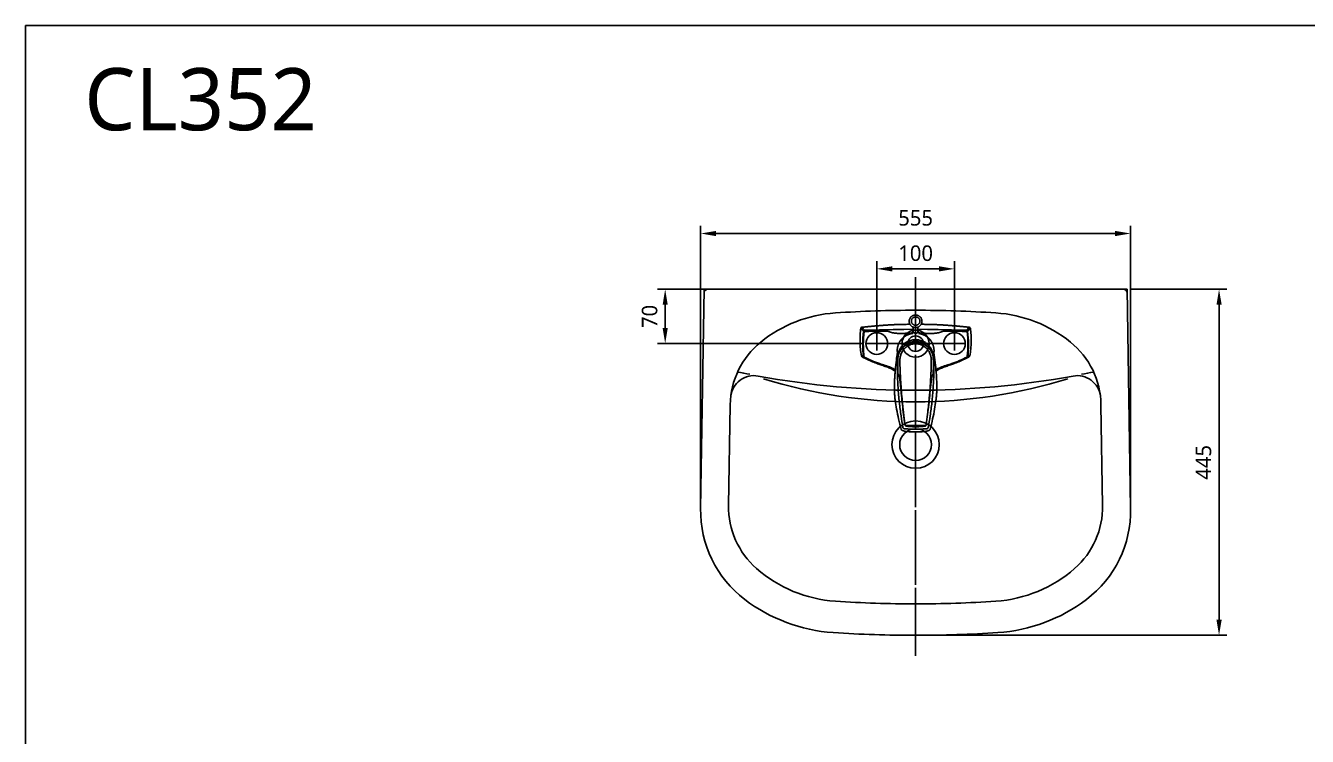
# Model space of a CAD drawing. Extents: x 0 to 6125, y 0 to 2100.
# Drawn here: x 0 to 1650, y 1185 to 2100 of the extents above; entities that cross this region are included whole.
import ezdxf

# ---------------------------------------------------------------- set-up
doc = ezdxf.new("R2010")
doc.units = 0
doc.header["$LTSCALE"] = 50
doc.header["$MEASUREMENT"] = 0
doc.linetypes.add('CENTER', pattern=[2, 1.25, -0.25, 0.25, -0.25])
doc.layers.get('0').update_dxf_attribs({"linetype": 'CONTINUOUS'})
doc.layers.get('DEFPOINTS').update_dxf_attribs({"linetype": 'CONTINUOUS'})
for name, color, linetype in [('1', 2, 'CENTER'), ('3', 3, 'CONTINUOUS'), ('5', 5, 'CONTINUOUS'), ('7', 7, 'CONTINUOUS')]:
    doc.layers.add(name, color=color, linetype=linetype)
doc.styles.add('GHS', font='romans', dxfattribs={"bigfont": 'ghs'})
doc.styles.get("Standard").update_dxf_attribs({"font": 'NanumGothic.ttf'})
doc.dimstyles.get("Standard").update_dxf_attribs({"dimtxt": 2.5, "dimasz": 2, "dimexe": 2, "dimexo": 1, "dimgap": 1.5, "dimtad": 1, "dimdec": 0, "dimlfac": 10, "dimrnd": 0.5, "dimzin": 0, "dimdsep": 46, "dimtxsty": 'Standard', "dimcen": 0, "dimclrt": 2, "dimadec": 0, "dimazin": 0, "dimtfac": 1, "dimtdec": 0, "dimtmove": 0, "dimatfit": 3, "dimfxl": 1, "dimtolj": 1, "dimtzin": 0, "dimarcsym": 0})

# ---------------------------------------------------------------- blocks, each defined once
blk = doc.blocks.new('*D43')
at = {"layer": '3', "color": 3, "lineweight": -2, "transparency": 16777216}
for p, q in [((868.6, 1480.9), (868.6, 1842.4)), ((888.6, 1832.4), (1402.1, 1832.4)), ((1422.1, 1480.9), (1422.1, 1842.4))]:
    blk.add_line(p, q, dxfattribs=at)
at = {"layer": '3', "color": 3, "transparency": 16777216}
for points in [[(888.6, 1835.7), (888.6, 1829), (868.6, 1832.4)], [(1402.1, 1835.7), (1402.1, 1829), (1422.1, 1832.4)]]:
    blk.add_solid(points, dxfattribs=at)
at = {"layer": 'DEFPOINTS', "color": 0, "transparency": 16777216}
for p in [(1422.1, 1832.4), (868.6, 1475.9), (1422.1, 1475.9)]:
    blk.add_point(p, dxfattribs=at)
at = {"layer": '3', "color": 2, "transparency": 16777216, "insert": (1145.4, 1852.4), "char_height": 20, "attachment_point": 5}
blk.add_mtext('\\A1;555', dxfattribs=at)
blk = doc.blocks.new('*D44')
at = {"layer": '3', "color": 3, "lineweight": -2, "transparency": 16777216}
for p, q in [((1422.6, 1760.6), (1545.9, 1760.6)), ((1535.9, 1335.1), (1535.9, 1740.6)), ((1150.4, 1315.1), (1545.9, 1315.1))]:
    blk.add_line(p, q, dxfattribs=at)
at = {"layer": '3', "color": 3, "transparency": 16777216}
for points in [[(1532.6, 1740.6), (1539.3, 1740.6), (1535.9, 1760.6)], [(1532.6, 1335.1), (1539.3, 1335.1), (1535.9, 1315.1)]]:
    blk.add_solid(points, dxfattribs=at)
at = {"layer": 'DEFPOINTS', "color": 0, "transparency": 16777216}
for p in [(1417.6, 1760.6), (1535.9, 1760.6), (1145.4, 1315.1)]:
    blk.add_point(p, dxfattribs=at)
at = {"layer": '3', "color": 2, "transparency": 16777216, "insert": (1515.9, 1537.8), "char_height": 20, "attachment_point": 5, "rotation": 90}
blk.add_mtext('\\A1;445', dxfattribs=at)
blk = doc.blocks.new('*D46')
at = {"layer": '3', "color": 3, "lineweight": -2, "transparency": 16777216}
for p, q in [((873.1, 1760.6), (813.1, 1760.6)), ((823.1, 1710.6), (823.1, 1740.6)), ((1076.4, 1690.6), (813.1, 1690.6))]:
    blk.add_line(p, q, dxfattribs=at)
at = {"layer": '3', "color": 3, "transparency": 16777216}
for points in [[(819.8, 1740.6), (826.4, 1740.6), (823.1, 1760.6)], [(819.8, 1710.6), (826.4, 1710.6), (823.1, 1690.6)]]:
    blk.add_solid(points, dxfattribs=at)
at = {"layer": 'DEFPOINTS', "color": 0, "transparency": 16777216}
for p in [(823.1, 1760.6), (878.1, 1760.6), (1081.4, 1690.6)]:
    blk.add_point(p, dxfattribs=at)
at = {"layer": '3', "color": 2, "transparency": 16777216, "insert": (803.1, 1725.6), "char_height": 20, "attachment_point": 5, "rotation": 90}
blk.add_mtext('\\A1;70', dxfattribs=at)
blk = doc.blocks.new('*D47')
at = {"layer": '3', "color": 3, "lineweight": -2, "transparency": 16777216}
for p, q in [((1095.4, 1681.6), (1095.4, 1796.9)), ((1115.4, 1786.9), (1175.4, 1786.9)), ((1195.4, 1681.6), (1195.4, 1796.9))]:
    blk.add_line(p, q, dxfattribs=at)
at = {"layer": '3', "color": 3, "transparency": 16777216}
for points in [[(1115.4, 1790.2), (1115.4, 1783.5), (1095.4, 1786.9)], [(1175.4, 1790.2), (1175.4, 1783.5), (1195.4, 1786.9)]]:
    blk.add_solid(points, dxfattribs=at)
at = {"layer": 'DEFPOINTS', "color": 0, "transparency": 16777216}
for p in [(1195.4, 1786.9), (1095.4, 1676.6), (1195.4, 1676.6)]:
    blk.add_point(p, dxfattribs=at)
at = {"layer": '3', "color": 2, "transparency": 16777216, "insert": (1145.4, 1806.9), "char_height": 20, "attachment_point": 5}
blk.add_mtext('\\A1;100', dxfattribs=at)

msp = doc.modelspace()

# ---------------------------------------------------------------- linework, layer by layer
msp.add_line((1081.38081, 1690.59487), (1209.38081, 1690.59487))
at = {"color": 0}
for centre, radius in [((1095.38081, 1690.59487), 14), ((1145.38081, 1690.59487), 10), ((1195.38081, 1690.59487), 14)]:
    msp.add_circle(centre, radius, dxfattribs=at)
for radius, start, end in [(30.5, 90, 270), (30.5, 270, 90), (20.5, 90, 270), (20.5, 270, 90)]:
    msp.add_arc((1145.38081, 1560.59487), radius, start, end, dxfattribs=at)
at = {"layer": '1'}
for p, q in [((1145.38081, 1288.88921), (1145.38081, 1783.38921)), ((1145.38081, 1305.09487), (1145.38081, 1771.85619))]:
    msp.add_line(p, q, dxfattribs=at)
at = {"layer": '3', "color": 0}
for p, q in [((868.64894, 1478.19602), (873.13081, 1760.59487)), ((873.13081, 1760.59487), (1145.38081, 1760.59487)), ((1417.63081, 1760.59487), (1145.38081, 1760.59487)), ((1422.11268, 1478.19602), (1417.63081, 1760.59487)), ((904.71811, 1482.26906), (906.77717, 1612.00829)), ((1386.0435, 1482.26906), (1383.98445, 1612.00829))]:
    msp.add_line(p, q, dxfattribs=at)
msp.add_circle((1145.38081, 1690.59487), 17.5, dxfattribs=at)
at = {"layer": '3'}
for centre, start, end in [((878.05208, 1755.59487), 90, 179.09075206), ((1412.70953, 1755.59487), 0.90924794, 90)]:
    msp.add_arc(centre, 5, start, end, dxfattribs=at)
at = {"layer": '3', "color": 0}
for centre, radius, start, end in [((1145.38081, 181.09487), 1552.5, 90, 93.81473774), ((1145.38081, 181.09487), 1552.5, 86.18526226, 90), ((1053.46885, 1559.53401), 171, 93.81473774, 128.87789383), ((1237.29277, 1559.53401), 171, 51.12210617, 86.18526226), ((1012.51385, 1610.33018), 105.75, 128.87789383, 179.09075206), ((1278.24776, 1610.33018), 105.75, 0.90924794, 51.12210617), ((937.30981, 1619.40845), 30, 79.66684365, 173.11683422), ((1145.38081, 2760.59487), 1130, 259.66684365, 270), ((1145.38081, 2760.59487), 1130, 270, 280.33315635), ((1353.4518, 1619.40845), 30, 6.88316578, 100.33315635), ((1012.63081, 1475.91093), 144, 179.09075206, 232.77058393), ((1010.4548, 1480.59094), 105.75, 179.09075206, 228.75965524), ((1280.30682, 1480.59094), 105.75, 311.24034476, 0.90924794), ((1278.13081, 1475.91093), 144, 307.22941607, 0.90924794), ((1053.46885, 1529.65574), 171, 228.75965524, 266.18526226), ((1237.29277, 1529.65574), 171, 273.81473774, 311.24034476), ((1053.46885, 1529.65574), 211.5, 232.77058393, 266.18526226), ((1145.38081, 2908.09487), 1552.5, 266.18526226, 270), ((1145.38081, 2908.09487), 1552.5, 270, 273.81473774), ((1237.29277, 1529.65574), 211.5, 273.81473774, 307.22941607), ((1145.38081, 2908.09487), 1593, 266.18526226, 270), ((1145.38081, 2908.09487), 1593, 270, 273.81473774)]:
    msp.add_arc(centre, radius, start, end, dxfattribs=at)
at = {"layer": '3', "color": 7}
for centre, radius, start, end in [((984.9785, 1986.02912), 339, 258.30018106, 261.01997587), ((1305.78311, 1986.02912), 339, 278.98002413, 281.69981894), ((1145.38081, 2272.68155), 657.08668, 252.64985151, 287.35014849)]:
    msp.add_arc(centre, radius, start, end, dxfattribs=at)
at = {"layer": '5', "color": 212}
msp.add_lwpolyline([(0, 2100), (3100, 2100), (3100, 0), (0, 0)], close=True, dxfattribs=at)
at = {"layer": '7'}
for p, q in [((1105.0186, 1708.35243), (1111.85796, 1708.54154)), ((1142.38081, 1709.02352), (1130.13815, 1708.92169)), ((1142.38081, 1711.79479), (1142.38081, 1705.04668)), ((1148.38081, 1711.79478), (1148.38081, 1705.04636)), ((1148.38081, 1709.02352), (1160.62346, 1708.92169)), ((1185.74301, 1708.35243), (1178.90365, 1708.54154)), ((1142.38081, 1691.76092), (1142.38081, 1692.20323)), ((1148.38081, 1692.20323), (1148.38081, 1691.76092)), ((1078.34455, 1673.49305), (1075.62333, 1674.92312)), ((1076.40471, 1673.83527), (1076.47375, 1673.79803)), ((1076.47376, 1673.79802), (1076.49866, 1673.7846)), ((1078.90796, 1672.51165), (1076.49866, 1673.7846)), ((1121.58521, 1681.82136), (1122.02794, 1678.7429)), ((1121.59575, 1676.24554), (1121.59574, 1676.24544)), ((1121.61022, 1676.34512), (1121.60993, 1676.34316)), ((1169.1764, 1681.82136), (1168.73367, 1678.7429)), ((1211.85365, 1672.51165), (1214.26295, 1673.7846)), ((1212.41706, 1673.49305), (1215.13828, 1674.92312)), ((1214.28785, 1673.79802), (1214.26295, 1673.7846)), ((1214.3569, 1673.83527), (1214.28786, 1673.79803)), ((1099.30311, 1663.68156), (1096.52252, 1664.68842)), ((1100.58063, 1663.2374), (1099.30304, 1663.68135)), ((1190.18098, 1663.2374), (1191.45858, 1663.68135)), ((1191.4585, 1663.68156), (1194.23909, 1664.68842)), ((1118.14841, 1638.93142), (1118.14841, 1638.93136)), ((1124.37111, 1647.75779), (1124.37181, 1647.75572)), ((1126.20594, 1634.67951), (1126.20008, 1634.64973)), ((1126.20008, 1634.64973), (1126.20009, 1634.64954)), ((1164.55568, 1634.67952), (1164.56142, 1634.64975)), ((1164.56142, 1634.64975), (1164.5614, 1634.64956)), ((1166.39044, 1647.75783), (1166.38979, 1647.75587)), ((1131.76026, 1586.00172), (1131.75324, 1586.00417)), ((1159.00136, 1586.00171), (1159.00838, 1586.00416)), ((1130.98305, 1577.8664), (1130.98345, 1577.86629)), ((1131.60205, 1577.74956), (1131.60215, 1577.74955)), ((1145.38081, 1576.93237), (1145.38081, 1576.95608)), ((1159.15958, 1577.74956), (1159.15947, 1577.74955)), ((1159.77854, 1577.8664), (1159.77818, 1577.8663)), ((1162.89172, 1579.01736), (1162.89132, 1579.01716))]:
    msp.add_line(p, q, dxfattribs=at)
for centre, radius, start, end in [((1076.40391, 1710.16338), 1.48215, 96.27117782, 171.6010021), ((1150.29335, 300.05126), 1409.0146, 90.81961363, 91.56312001), ((1140.46826, 300.05126), 1409.0146, 88.43687999, 89.18038637), ((1214.3577, 1710.16338), 1.48215, 8.3989979, 83.72882218), ((1077.13687, 1675.18571), 1.53615, 189.84280073, 241.5351193), ((1079.61731, 1673.57932), 1.27568, 183.87741562, 245.44457469), ((1152.90128, 1817.75561), 162.2089, 242.91061406, 250.48586297), ((1153.22912, 1815.98659), 161.5818, 242.69778065, 246.90311241), ((1151.30609, 1811.52109), 156.71986, 246.90947206, 249.53935246), ((1137.86033, 1817.75561), 162.2089, 289.51413703, 297.08938594), ((1139.45552, 1811.52109), 156.71986, 290.46064754, 293.09052794), ((1137.53249, 1815.98659), 161.5818, 293.09688759, 297.30221935), ((1211.1443, 1673.57932), 1.27568, 294.55542531, 356.12258438), ((1213.62474, 1675.18571), 1.53615, 298.4648807, 350.15719927)]:
    msp.add_arc(centre, radius, start, end, dxfattribs=at)
for points in [[(1141.78121, 1712.05281), (1141.09424, 1712.42146), (1140.17433, 1713.06094), (1139.35141, 1713.81782), (1138.6408, 1714.678), (1138.05575, 1715.62546), (1137.60715, 1716.64255), (1137.30336, 1717.71032), (1137.15004, 1718.80889), (1137.15004, 1719.91778), (1137.30336, 1721.01635), (1137.60715, 1722.08412), (1138.05575, 1723.10121), (1138.6408, 1724.04867), (1139.35141, 1724.90885), (1140.17433, 1725.66573), (1141.09424, 1726.3052), (1142.094, 1726.81537), (1143.15498, 1727.18671), (1144.25743, 1727.41232), (1145.38081, 1727.488)], [(1145.38081, 1714.23789), (1144.52527, 1714.3042), (1143.69079, 1714.5015), (1142.89793, 1714.82492), (1142.16621, 1715.26651), (1141.51364, 1715.81539), (1140.95629, 1716.45804), (1140.50789, 1717.17865), (1140.17947, 1717.95947), (1139.97914, 1718.78126), (1139.9118, 1719.62381), (1139.97914, 1720.46635), (1140.17947, 1721.28815), (1140.50789, 1722.06896), (1140.95629, 1722.78957), (1141.51364, 1723.43223), (1142.16621, 1723.98111), (1142.89793, 1724.42269), (1143.69079, 1724.74612), (1144.52527, 1724.94341), (1145.38081, 1725.00972)], [(1148.9804, 1712.05281), (1149.66737, 1712.42146), (1150.58728, 1713.06094), (1151.4102, 1713.81782), (1152.12081, 1714.678), (1152.70586, 1715.62546), (1153.15446, 1716.64255), (1153.45825, 1717.71032), (1153.61157, 1718.80889), (1153.61157, 1719.91778), (1153.45825, 1721.01635), (1153.15446, 1722.08412), (1152.70586, 1723.10121), (1152.12081, 1724.04867), (1151.4102, 1724.90885), (1150.58728, 1725.66573), (1149.66737, 1726.3052), (1148.66762, 1726.81537), (1147.60663, 1727.18671), (1146.50418, 1727.41232), (1145.38081, 1727.488)], [(1145.38081, 1714.20736), (1146.2412, 1714.27405), (1147.0804, 1714.47246), (1147.87775, 1714.79772), (1148.61363, 1715.24181), (1149.26989, 1715.7938), (1149.8304, 1716.4401), (1150.28134, 1717.16479), (1150.61162, 1717.95003), (1150.81309, 1718.77649), (1150.88081, 1719.62381), (1150.81309, 1720.47112), (1150.61162, 1721.29758), (1150.28134, 1722.08282), (1149.8304, 1722.80751), (1149.26989, 1723.45381), (1148.61363, 1724.0058), (1147.87775, 1724.44989), (1147.0804, 1724.77515), (1146.2412, 1724.97356), (1145.38081, 1725.04025)], [(1145.38081, 1711.23867), (1144.25743, 1711.31434), (1143.15498, 1711.53995), (1142.094, 1711.9113), (1141.78121, 1712.05281)], [(1145.38081, 1711.22833), (1144.70154, 1711.25659), (1144.01185, 1711.34357), (1143.30265, 1711.49582), (1142.55968, 1711.72676), (1141.78121, 1712.05281)], [(1141.98082, 1705.90337), (1141.98696, 1706.01674), (1142.03368, 1706.23575), (1142.12788, 1706.45704), (1142.27148, 1706.67784), (1142.38048, 1706.80699)], [(1145.38081, 1704.13894), (1144.88681, 1704.15633), (1144.44452, 1704.20278), (1144.04693, 1704.27196), (1143.68821, 1704.36017), (1143.36868, 1704.46371), (1143.07908, 1704.58333), (1142.81885, 1704.71875), (1142.59072, 1704.86842), (1142.39583, 1705.03165), (1142.23559, 1705.20795), (1142.11228, 1705.39621), (1142.02829, 1705.59493), (1141.98582, 1705.80241), (1141.98082, 1705.90337)], [(1145.38081, 1711.23867), (1146.50418, 1711.31434), (1147.60663, 1711.53995), (1148.66762, 1711.9113), (1148.9804, 1712.05281)], [(1148.9804, 1712.05281), (1148.1986, 1711.72555), (1147.44804, 1711.49298), (1146.73599, 1711.34125), (1146.04968, 1711.25573), (1145.38081, 1711.22833)], [(1148.7808, 1705.90345), (1148.78029, 1705.87111), (1148.7419, 1705.62379), (1148.64645, 1705.39089), (1148.49987, 1705.17534), (1148.3091, 1704.97972), (1148.08049, 1704.80483), (1147.81589, 1704.64884), (1147.51207, 1704.50956), (1147.16752, 1704.38798), (1146.78426, 1704.28702), (1146.35905, 1704.2088), (1145.88901, 1704.15736), (1145.38081, 1704.13894)], [(1148.38112, 1706.80701), (1148.50824, 1706.6539), (1148.66574, 1706.39344), (1148.75631, 1706.12953), (1148.7808, 1705.90345)], [(1122.26681, 1673.47007), (1122.28073, 1673.76652), (1122.29888, 1674.09781), (1122.32429, 1674.46565), (1122.35946, 1674.86495), (1122.40594, 1675.2935), (1122.46553, 1675.75392), (1122.54047, 1676.24881), (1122.63384, 1676.78187), (1122.7502, 1677.35882), (1122.89539, 1677.98649), (1123.07562, 1678.66814), (1123.2948, 1679.39649), (1123.55469, 1680.16039), (1123.85564, 1680.94904), (1124.19649, 1681.75184), (1124.57526, 1682.55983), (1124.98294, 1683.35263), (1125.39724, 1684.09291), (1125.78923, 1684.74353), (1126.14406, 1685.29767), (1126.4659, 1685.77709), (1126.76923, 1686.20995)], [(1122.99766, 1675.03594), (1123.79594, 1677.91795), (1125.00656, 1680.63434), (1126.60098, 1683.16112), (1128.55657, 1685.45918), (1130.86669, 1687.49483), (1133.49666, 1689.22624), (1136.38192, 1690.61731), (1139.37846, 1691.61262), (1142.38081, 1692.20323)], [(1125.2538, 1671.10057), (1125.44392, 1672.70324), (1125.86749, 1674.7622), (1126.57352, 1677.00916), (1127.54327, 1679.21843), (1128.75935, 1681.3139), (1130.23837, 1683.29233), (1132.01766, 1685.14873), (1134.19408, 1686.90373), (1136.89725, 1688.51871), (1139.82305, 1689.70994), (1142.61993, 1690.37501), (1145.36889, 1690.59487), (1148.11818, 1690.37871), (1150.91579, 1689.71718), (1153.84488, 1688.52844), (1156.55405, 1686.91321), (1158.73746, 1685.15471), (1160.52206, 1683.29371), (1162.00482, 1681.31003), (1163.22328, 1679.20867), (1164.1942, 1676.99282), (1164.89944, 1674.74143), (1165.32047, 1672.6854), (1165.50782, 1671.10056)], [(1126.77012, 1686.20933), (1128.98887, 1688.83483), (1131.60342, 1691.08629), (1134.49293, 1692.88856), (1137.47727, 1694.19818), (1140.35548, 1695.02809), (1143.01567, 1695.46361), (1145.38081, 1695.59607)], [(1128.82109, 1685.71645), (1130.3132, 1687.34821), (1132.84112, 1689.4709), (1135.67939, 1691.18043), (1138.76666, 1692.4375), (1142.04014, 1693.20917), (1145.38081, 1693.46661)], [(1148.38081, 1691.76092), (1148.27864, 1691.60166), (1147.97917, 1691.48056), (1147.50313, 1691.3981), (1146.88244, 1691.3486), (1146.15852, 1691.32383), (1145.38059, 1691.31657), (1144.60259, 1691.32384), (1143.87863, 1691.34863), (1143.25803, 1691.39815), (1142.78217, 1691.48063), (1142.48286, 1691.60173), (1142.38081, 1691.76092)], [(1145.38081, 1695.59607), (1147.67389, 1695.47117), (1150.13127, 1695.08738), (1152.81474, 1694.3607), (1155.7438, 1693.15572), (1158.7502, 1691.37853), (1161.57917, 1689.02762), (1163.99144, 1686.20944)], [(1145.38081, 1693.46661), (1148.71333, 1693.21043), (1151.98903, 1692.43939), (1155.07846, 1691.18231), (1157.91812, 1689.4726), (1160.44674, 1687.34986), (1161.94082, 1685.71609)], [(1148.38081, 1692.20323), (1151.38808, 1691.61132), (1154.38893, 1690.61357), (1157.27575, 1689.22012), (1159.90491, 1687.48722), (1162.21313, 1685.45093), (1164.16583, 1683.15404), (1165.75743, 1680.62989), (1166.96616, 1677.91658), (1167.76395, 1675.03594)], [(1163.99231, 1686.21004), (1164.29001, 1685.7854), (1164.60938, 1685.31011), (1164.95625, 1684.7694), (1165.32982, 1684.15207), (1165.71943, 1683.4622), (1166.10735, 1682.71914), (1166.47787, 1681.945), (1166.82118, 1681.15664), (1167.13187, 1680.36548), (1167.4058, 1679.58421), (1167.64077, 1678.82621), (1167.83648, 1678.10543), (1167.99498, 1677.43432), (1168.12103, 1676.81764), (1168.22001, 1676.25579), (1168.29716, 1675.74625), (1168.35711, 1675.28128), (1168.40327, 1674.85348), (1168.43805, 1674.45639), (1168.46314, 1674.09108), (1168.48107, 1673.7629), (1168.4948, 1673.47007)], [(1121.58537, 1676.17396), (1119.86159, 1662.9193), (1118.6987, 1650.21179), (1118.14838, 1638.93142)], [(1118.19238, 1639.38261), (1118.22976, 1640.63342), (1118.30445, 1642.64417), (1118.4045, 1644.83302), (1118.53514, 1647.22933), (1118.70245, 1649.8587), (1118.91206, 1652.72703), (1119.17033, 1655.83207), (1119.47925, 1659.12191), (1119.83063, 1662.47739), (1120.21024, 1665.77997), (1120.59905, 1668.9145), (1120.97477, 1671.7675), (1121.31352, 1674.22627), (1121.59058, 1676.17322)], [(1121.59574, 1676.24544), (1121.58537, 1676.17396)], [(1121.59058, 1676.17322), (1121.59765, 1676.2222), (1121.6047, 1676.27107)], [(1121.59105, 1676.19533), (1121.59058, 1676.17322)], [(1121.59574, 1676.24544), (1121.59487, 1676.23917), (1121.59105, 1676.19533)], [(1121.60994, 1676.34316), (1121.598, 1676.26103), (1121.59575, 1676.24554)], [(1121.60469, 1676.27108), (1121.64717, 1676.56358)], [(1121.60993, 1676.34316), (1121.609, 1676.33647), (1121.60469, 1676.27108)], [(1121.60831, 1676.24758), (1121.6047, 1676.27107)], [(1129.02772, 1582.54098), (1126.61402, 1597.82956), (1124.45793, 1614.90999), (1122.78984, 1634.05633), (1121.97528, 1655.00917), (1122.26681, 1673.47007)], [(1122.67494, 1652.41701), (1122.62813, 1654.15537), (1122.58888, 1655.85786), (1122.55715, 1657.51549), (1122.53276, 1659.12038), (1122.51532, 1660.67705), (1122.50444, 1662.21285), (1122.50024, 1663.75528), (1122.50338, 1665.30805), (1122.51471, 1666.86708), (1122.53549, 1668.43482), (1122.56759, 1670.01204), (1122.61445, 1671.60646)], [(1122.61445, 1671.60646), (1122.64971, 1672.03045), (1122.68643, 1672.44898), (1122.72304, 1672.84337), (1122.75785, 1673.19719), (1122.78962, 1673.50218), (1122.81939, 1673.77219), (1122.84897, 1674.0251), (1122.88043, 1674.27647), (1122.91495, 1674.5306), (1122.95326, 1674.78405), (1122.99766, 1675.03594)], [(1131.78951, 1586.81327), (1130.79096, 1593.99478), (1129.96946, 1600.44581), (1129.27888, 1606.32942), (1128.69135, 1611.73698), (1128.19444, 1616.66046), (1127.771, 1621.16231), (1127.40868, 1625.28413), (1127.09721, 1629.06722), (1126.82917, 1632.53661), (1126.59821, 1635.71724), (1126.39906, 1638.631), (1126.22704, 1641.30201), (1126.07824, 1643.75212), (1125.94939, 1646.00054), (1125.8377, 1648.06569), (1125.74073, 1649.96564), (1125.65638, 1651.71779), (1125.58287, 1653.33826), (1125.51866, 1654.84247), (1125.46245, 1656.24531), (1125.41362, 1657.54691), (1125.37162, 1658.74679), (1125.33556, 1659.85464), (1125.30474, 1660.87798), (1125.27856, 1661.82276), (1125.25695, 1662.67628), (1125.23922, 1663.44761), (1125.22472, 1664.14885), (1125.21289, 1664.79168), (1125.20332, 1665.38752), (1125.19565, 1665.94777), (1125.18966, 1666.48406), (1125.18538, 1666.98772), (1125.18273, 1667.44999), (1125.18155, 1667.86287), (1125.18157, 1668.2281), (1125.18252, 1668.55147), (1125.18421, 1668.83798), (1125.18646, 1669.092), (1125.18913, 1669.3177), (1125.19213, 1669.51927), (1125.19539, 1669.70094), (1125.1989, 1669.86705), (1125.20269, 1670.02203), (1125.20686, 1670.17035), (1125.21157, 1670.3167), (1125.21701, 1670.46397), (1125.22324, 1670.61024), (1125.23026, 1670.75166), (1125.23792, 1670.88386), (1125.24595, 1671.00201), (1125.25379, 1671.10057)], [(1165.50782, 1671.10056), (1165.51576, 1671.00071), (1165.52385, 1670.88136), (1165.53154, 1670.74823), (1165.53855, 1670.60627), (1165.54476, 1670.45998), (1165.55016, 1670.31332), (1165.55482, 1670.16826), (1165.55893, 1670.0218), (1165.56267, 1669.86922), (1165.56613, 1669.70601), (1165.56935, 1669.52771), (1165.57232, 1669.32993), (1165.57499, 1669.10839), (1165.57725, 1668.85888), (1165.57898, 1668.5772), (1165.58, 1668.25898), (1165.58011, 1667.89929), (1165.57906, 1667.49232), (1165.57657, 1667.03541), (1165.57247, 1666.5372), (1165.56666, 1666.00465), (1165.5592, 1665.44892), (1165.54986, 1664.85866), (1165.53832, 1664.22233), (1165.52414, 1663.52834), (1165.50679, 1662.7649), (1165.48561, 1661.91981), (1165.45988, 1660.98251), (1165.42949, 1659.96482), (1165.3939, 1658.86271), (1165.35237, 1657.6682), (1165.30408, 1656.37234), (1165.24836, 1654.97355), (1165.18468, 1653.47347), (1165.11172, 1651.85709), (1165.02795, 1650.10869), (1164.93157, 1648.21185), (1164.82046, 1646.14887), (1164.69216, 1643.9013), (1164.54383, 1641.45032), (1164.37218, 1638.7764), (1164.17325, 1635.85736), (1163.9423, 1632.66852), (1163.67396, 1629.18727), (1163.36178, 1625.38838), (1162.99823, 1621.24614), (1162.57291, 1616.71943), (1162.07352, 1611.76817), (1161.48308, 1606.33256), (1160.78996, 1600.42784), (1159.9677, 1593.97249), (1158.97211, 1586.81327)], [(1168.49481, 1673.47007), (1168.78621, 1654.9977), (1167.97082, 1634.04171), (1166.30261, 1614.90008), (1164.1471, 1597.82615), (1161.73389, 1582.54098)], [(1167.76395, 1675.03594), (1167.80551, 1674.80161), (1167.84146, 1674.56688), (1167.87403, 1674.33107), (1167.90397, 1674.09623), (1167.93203, 1673.86113), (1167.95957, 1673.61674), (1167.98788, 1673.35185), (1168.01808, 1673.05412), (1168.05016, 1672.72097), (1168.08307, 1672.36105), (1168.11572, 1671.98557), (1168.14716, 1671.60646)], [(1168.14716, 1671.60646), (1168.19459, 1669.98887), (1168.227, 1668.38177), (1168.24771, 1666.78546), (1168.25868, 1665.20691), (1168.26131, 1663.64679), (1168.25659, 1662.0991), (1168.24513, 1660.55261), (1168.22711, 1658.98979), (1168.2024, 1657.39631), (1168.17084, 1655.76862), (1168.1323, 1654.10817), (1168.08668, 1652.41701)], [(1168.71165, 1679.13268), (1168.73049, 1679.3654)], [(1172.61321, 1638.93215), (1172.06288, 1650.2123), (1170.89999, 1662.91956), (1169.17624, 1676.17396)], [(1122.79729, 1651.87382), (1122.76915, 1651.94264), (1122.67494, 1652.41701)], [(1122.7973, 1651.87382), (1123.32171, 1650.62226), (1123.86528, 1649.20225), (1124.22044, 1648.20182)], [(1166.5391, 1648.1958), (1166.89435, 1649.19683), (1167.43806, 1650.61767), (1167.96431, 1651.87383)], [(1168.08668, 1652.41701), (1167.99246, 1651.94264), (1167.96432, 1651.87382)], [(1118.1448, 1638.78466), (1118.08891, 1633.3141), (1118.21856, 1627.91012), (1118.58624, 1622.64506), (1119.15768, 1617.64232)], [(1118.14841, 1638.93136), (1118.1448, 1638.78466)], [(1118.15137, 1638.93127), (1118.17714, 1638.78399)], [(1118.17714, 1638.78399), (1118.1807, 1638.93053)], [(1118.1807, 1638.93053), (1118.19238, 1639.38261)], [(1124.22044, 1648.20182), (1124.23981, 1648.14544)], [(1124.23981, 1648.14544), (1124.37117, 1647.75781)], [(1124.37188, 1647.75574), (1124.55012, 1647.13338), (1124.80227, 1645.99046), (1125.08466, 1644.38621), (1125.38114, 1642.34868), (1125.67761, 1639.94043), (1125.9612, 1637.25534), (1126.1977, 1634.6788)], [(1126.1977, 1634.6788), (1126.20019, 1634.64974)], [(1126.20009, 1634.64954), (1127.17214, 1623.97285), (1128.39505, 1612.10964), (1129.90597, 1599.35969), (1131.63591, 1586.79086)], [(1126.20594, 1634.67951), (1126.20843, 1634.65045)], [(1159.1257, 1586.79086), (1160.85295, 1599.33857), (1162.36424, 1612.08853), (1163.58745, 1623.95183), (1164.56152, 1634.64955)], [(1164.55317, 1634.65027), (1164.55568, 1634.67952)], [(1164.56142, 1634.64975), (1164.56391, 1634.6788)], [(1164.56391, 1634.6788), (1164.79792, 1637.22986), (1165.0811, 1639.91496), (1165.37744, 1642.32596), (1165.67401, 1644.36777), (1165.95665, 1645.97676), (1166.20919, 1647.12428), (1166.38979, 1647.75587)], [(1166.39044, 1647.75783), (1166.52181, 1648.14544)], [(1166.52181, 1648.14544), (1166.5391, 1648.1958)], [(1171.60394, 1617.64233), (1172.1754, 1622.64533), (1172.54307, 1627.91057), (1172.67271, 1633.31467), (1172.61679, 1638.78539)], [(1172.58089, 1638.93127), (1172.56924, 1639.38243)], [(1172.58446, 1638.78472), (1172.58089, 1638.93127)], [(1172.58446, 1638.78472), (1172.61023, 1638.93201)], [(1172.61679, 1638.78539), (1172.61319, 1638.9321)], [(1119.15768, 1617.64232), (1119.1636, 1617.59718)], [(1119.16356, 1617.59712), (1120.92909, 1606.34103), (1123.5006, 1593.65555), (1126.74259, 1580.4351)], [(1119.1649, 1617.59712), (1119.19346, 1617.64687)], [(1119.1994, 1617.6019), (1119.19346, 1617.64687)], [(1164.01903, 1580.4351), (1167.26101, 1593.65556), (1169.83252, 1606.34104), (1171.59805, 1617.59713)], [(1171.56221, 1617.60192), (1171.56815, 1617.64689)], [(1171.56815, 1617.64689), (1171.59671, 1617.59713)], [(1171.59802, 1617.59719), (1171.60394, 1617.64233)], [(1131.63591, 1586.79086), (1131.75323, 1586.00417)], [(1131.75328, 1586.00418), (1131.81611, 1585.71909), (1132.0411, 1585.21077), (1132.38634, 1584.78442), (1132.82483, 1584.46903), (1133.3207, 1584.28511)], [(1133.66107, 1585.26164), (1133.24798, 1585.31727), (1132.84043, 1585.46171), (1132.46467, 1585.69739), (1132.15013, 1586.01497), (1131.92025, 1586.39527), (1131.7895, 1586.81327)], [(1133.3207, 1584.28511), (1141.33079, 1583.70019), (1149.41036, 1583.69945), (1157.14769, 1584.24104)], [(1157.10055, 1585.26158), (1149.27611, 1585.34134), (1141.48552, 1585.34134), (1133.66106, 1585.26158)], [(1158.97211, 1586.81327), (1158.84136, 1586.39527), (1158.61148, 1586.01497), (1158.29694, 1585.69739), (1157.92118, 1585.46171), (1157.51363, 1585.31726), (1157.10055, 1585.26164)], [(1157.14769, 1584.24104), (1157.2186, 1584.24851)], [(1157.21861, 1584.24857), (1157.24173, 1584.25115)], [(1157.24173, 1584.25115), (1157.41428, 1584.27934)], [(1157.41428, 1584.27934), (1157.91272, 1584.45642), (1158.35587, 1584.76632), (1158.70714, 1585.18919), (1158.93862, 1585.6961), (1159.00833, 1586.00417)], [(1159.00838, 1586.00416), (1159.1257, 1586.79086)], [(1126.74259, 1580.4351), (1126.76768, 1580.34082)], [(1126.76768, 1580.34086), (1126.77113, 1580.32807), (1126.88596, 1580.01315)], [(1126.88596, 1580.01315), (1126.95909, 1579.86996), (1127.22471, 1579.50069), (1127.53559, 1579.21983), (1127.86308, 1579.02072), (1127.87034, 1579.01714)], [(1127.8703, 1579.01716), (1128.06133, 1578.92507)], [(1128.06133, 1578.92507), (1128.44816, 1578.7493)], [(1128.44816, 1578.7493), (1128.46669, 1578.74122)], [(1128.46669, 1578.74122), (1128.84105, 1578.58411)], [(1128.84105, 1578.58411), (1130.04538, 1578.14755), (1130.98345, 1577.86628)], [(1129.02756, 1582.54106), (1129.26825, 1582.01025), (1129.65018, 1581.56369), (1130.14032, 1581.24), (1130.69628, 1581.06716)], [(1160.0653, 1581.06721), (1150.26522, 1580.59547), (1140.49364, 1580.59553), (1130.69631, 1581.06721)], [(1130.98305, 1577.86642), (1131.04797, 1577.84919), (1131.15685, 1577.82339)], [(1131.15685, 1577.82339), (1131.39188, 1577.77891), (1131.51689, 1577.76035)], [(1131.51689, 1577.76035), (1131.60214, 1577.74951)], [(1131.60205, 1577.74956), (1131.64314, 1577.74468)], [(1131.64314, 1577.74468), (1136.17114, 1577.29718), (1141.0315, 1577.01385), (1145.38081, 1576.93237)], [(1145.38081, 1576.93237), (1149.76435, 1577.01514), (1154.62454, 1577.29989), (1159.1185, 1577.74468)], [(1159.1185, 1577.74468), (1159.15958, 1577.74956)], [(1159.15947, 1577.74951), (1159.26329, 1577.7629)], [(1159.26329, 1577.7629), (1159.38939, 1577.78212), (1159.51033, 1577.80384)], [(1159.51033, 1577.80384), (1159.62631, 1577.8282)], [(1159.62631, 1577.8282), (1159.73614, 1577.85498)], [(1159.73614, 1577.85498), (1159.77854, 1577.86641)], [(1159.77819, 1577.86629), (1160.73764, 1578.15452), (1161.93969, 1578.59186)], [(1161.73406, 1582.54106), (1161.49336, 1582.01025), (1161.11143, 1581.56369), (1160.62129, 1581.24), (1160.06534, 1581.06716)], [(1161.93969, 1578.59186), (1162.33181, 1578.75734)], [(1162.33181, 1578.75734), (1162.3606, 1578.77)], [(1162.3606, 1578.77), (1162.89132, 1579.01716)], [(1162.89172, 1579.01736), (1162.92171, 1579.03239), (1163.24592, 1579.23466), (1163.55066, 1579.51606), (1163.80969, 1579.88282), (1163.88084, 1580.02448)], [(1163.88084, 1580.02448), (1163.99248, 1580.33544), (1163.99392, 1580.34082)], [(1163.99394, 1580.34081), (1164.01903, 1580.4351)]]:
    msp.add_spline(points, degree=3, dxfattribs=at)
for points, degree, knots in [([(1074.93766, 1710.37987), (1074.50882, 1707.54847), (1074.20789, 1704.7117), (1073.84525, 1698.94656), (1073.78954, 1696.04437), (1073.97654, 1686.99961), (1074.61008, 1680.96622), (1075.62333, 1674.92312)], 3, [0, 0, 0, 0, 0.22834748785, 0.22834748785, 0.46063912775, 0.46063912775, 0.94983446023, 0.94983446023, 0.94983446023, 0.94983446023]), ([(1078.45042, 1706.49367), (1077.69276, 1707.25876), (1076.2398, 1708.75835), (1075.28993, 1709.88242), (1074.93766, 1710.37987)], 3, [0, 0, 0, 0, 8.9198130757, 19.2555809775, 19.2555809775, 19.2555809775, 19.2555809775]), ([(1138.12997, 1715.48768), (1126.6635, 1715.41488), (1116.20488, 1715.04144), (1105.60605, 1714.42138), (1094.75274, 1713.55463), (1083.53068, 1712.44126), (1076.24209, 1711.63667)], 5, [3.5881405418, 3.5881405418, 3.5881405418, 3.5881405418, 3.5881405418, 3.5881405418, 23.1783987791, 57.0695793431, 57.0695793431, 57.0695793431, 57.0695793431, 57.0695793431, 57.0695793431]), ([(1078.45042, 1706.49367), (1077.71206, 1700.91749), (1077.38515, 1695.42343), (1077.3973, 1684.33033), (1077.73552, 1678.90349), (1078.34455, 1673.49305)], 3, [0, 0, 0, 0, 0.47185839343, 0.47185839343, 0.94433291436, 0.94433291436, 0.94433291436, 0.94433291436]), ([(1079.0346, 1673.34148), (1078.736, 1676.03975), (1078.50445, 1678.74967), (1078.19852, 1684.07522), (1078.11752, 1686.6747), (1078.08932, 1694.98262), (1078.40926, 1700.62144), (1079.14658, 1706.35118)], 3, [0, 0, 0, 0, 0.23594616534, 0.23594616534, 0.45959747497, 0.45959747497, 0.94521496748, 0.94521496748, 0.94521496748, 0.94521496748]), ([(1079.61763, 1707.73461), (1079.36311, 1707.73371), (1079.12407, 1707.64349), (1078.78675, 1707.33266), (1078.69223, 1707.19697), (1078.52672, 1706.86376), (1078.47559, 1706.68797), (1078.45042, 1706.49367)], 3, [0, 0, 0, 0, 0.42740166993, 0.42740166993, 0.70047364388, 0.70047364388, 0.99992006053, 0.99992006053, 0.99992006053, 0.99992006053]), ([(1079.14658, 1706.35118), (1079.04889, 1706.35076), (1078.95809, 1706.34958), (1078.81237, 1706.35299), (1078.75548, 1706.35656), (1078.58209, 1706.38871), (1078.49994, 1706.44264), (1078.45042, 1706.49367)], 3, [0, 0, 0, 0, 0.2595024424, 0.2595024424, 0.4527460975, 0.4527460975, 0.90883385458, 0.90883385458, 0.90883385458, 0.90883385458]), ([(1079.14658, 1706.35118), (1079.18916, 1706.66221), (1079.3171, 1706.96213), (1079.58785, 1707.47473), (1079.70385, 1707.64356), (1079.61763, 1707.73461)], 3, [0, 0, 0, 0, 0.48899347124, 0.48899347124, 0.99989306169, 0.99989306169, 0.99989306169, 0.99989306169]), ([(1079.14658, 1706.35118), (1083.15926, 1706.34279), (1087.28481, 1706.42195), (1095.8848, 1706.61976), (1100.28691, 1706.74137), (1104.78545, 1706.85846)], 3, [0, 0, 0, 0, 0.3563650304, 0.3563650304, 0.71870586396, 0.71870586396, 0.71870586396, 0.71870586396]), ([(1079.61763, 1707.73461), (1081.59901, 1707.7447), (1086.48079, 1707.82161), (1094.50476, 1708.03971), (1101.04514, 1708.23749), (1104.57583, 1708.33969), (1105.0186, 1708.35243)], 3, [0, 0, 0, 0, 6.8385873274, 16.4991023647, 26.1596174019, 27.5425505114, 27.5425505114, 27.5425505114, 27.5425505114]), ([(1104.78545, 1706.85846), (1105.35517, 1706.87318), (1105.92324, 1706.87001), (1107.15749, 1706.76231), (1107.81185, 1706.6564), (1109.6176, 1706.29302), (1110.74363, 1705.98859), (1111.85796, 1705.69223)], 3, [0, 0, 0, 0, 0.17705351064, 0.17705351064, 0.38328788102, 0.38328788102, 0.7486580194, 0.7486580194, 0.7486580194, 0.7486580194]), ([(1111.85796, 1705.69223), (1113.64456, 1705.21709), (1115.35596, 1704.77768), (1118.72916, 1704.10988), (1120.32356, 1703.89281), (1124.77863, 1703.51962), (1127.52763, 1703.57352), (1130.13817, 1703.70324)], 3, [0, 0, 0, 0, 0.5832067039, 0.5832067039, 1.166279057, 1.166279057, 2.2473118833, 2.2473118833, 2.2473118833, 2.2473118833]), ([(1130.13817, 1703.70324), (1132.02898, 1703.79799), (1133.88377, 1703.9318), (1137.48331, 1704.17438), (1139.58516, 1704.30573), (1141.67176, 1704.37721)], 3, [0, 0, 0, 0, 0.8215287763, 0.8215287763, 1.5435701938, 1.5435701938, 1.5435701938, 1.5435701938]), ([(1160.62344, 1703.70324), (1158.73264, 1703.79799), (1156.87784, 1703.9318), (1153.2783, 1704.17438), (1151.17645, 1704.30573), (1149.08985, 1704.37721)], 3, [0, 0, 0, 0, 0.8215287763, 0.8215287763, 1.5435701938, 1.5435701938, 1.5435701938, 1.5435701938]), ([(1152.63164, 1715.48768), (1164.09812, 1715.41488), (1174.55673, 1715.04144), (1185.15556, 1714.42138), (1196.00887, 1713.55463), (1207.23094, 1712.44126), (1214.51952, 1711.63667)], 5, [3.5881405418, 3.5881405418, 3.5881405418, 3.5881405418, 3.5881405418, 3.5881405418, 23.1783987791, 57.0695793431, 57.0695793431, 57.0695793431, 57.0695793431, 57.0695793431, 57.0695793431]), ([(1178.90365, 1705.69223), (1177.11705, 1705.21709), (1175.40565, 1704.77768), (1172.03245, 1704.10988), (1170.43805, 1703.89281), (1165.98298, 1703.51962), (1163.23399, 1703.57352), (1160.62344, 1703.70324)], 3, [0, 0, 0, 0, 0.5832067039, 0.5832067039, 1.166279057, 1.166279057, 2.2473118833, 2.2473118833, 2.2473118833, 2.2473118833]), ([(1185.97616, 1706.85846), (1185.40644, 1706.87318), (1184.83837, 1706.87001), (1183.60412, 1706.76231), (1182.94977, 1706.6564), (1181.14401, 1706.29302), (1180.01798, 1705.98859), (1178.90365, 1705.69223)], 3, [0, 0, 0, 0, 0.17705351064, 0.17705351064, 0.38328788102, 0.38328788102, 0.7486580194, 0.7486580194, 0.7486580194, 0.7486580194]), ([(1211.14398, 1707.73461), (1209.16261, 1707.7447), (1204.28082, 1707.82161), (1196.25685, 1708.03971), (1189.71647, 1708.23749), (1186.18578, 1708.33969), (1185.74301, 1708.35243)], 3, [0, 0, 0, 0, 6.8385873274, 16.4991023647, 26.1596174019, 27.5425505114, 27.5425505114, 27.5425505114, 27.5425505114]), ([(1211.61503, 1706.35118), (1207.60235, 1706.34279), (1203.4768, 1706.42195), (1194.87681, 1706.61976), (1190.4747, 1706.74137), (1185.97616, 1706.85846)], 3, [0, 0, 0, 0, 0.3563650304, 0.3563650304, 0.71870586396, 0.71870586396, 0.71870586396, 0.71870586396]), ([(1211.61503, 1706.35118), (1211.57245, 1706.66221), (1211.44452, 1706.96213), (1211.17376, 1707.47473), (1211.05776, 1707.64356), (1211.14398, 1707.73461)], 3, [0, 0, 0, 0, 0.48899347124, 0.48899347124, 0.99989306169, 0.99989306169, 0.99989306169, 0.99989306169]), ([(1211.14398, 1707.73461), (1211.3985, 1707.73371), (1211.63754, 1707.64349), (1211.97486, 1707.33266), (1212.06938, 1707.19697), (1212.23489, 1706.86376), (1212.28602, 1706.68797), (1212.31119, 1706.49367)], 3, [0, 0, 0, 0, 0.42740166993, 0.42740166993, 0.70047364388, 0.70047364388, 0.99992006053, 0.99992006053, 0.99992006053, 0.99992006053]), ([(1211.61503, 1706.35118), (1211.71273, 1706.35076), (1211.80352, 1706.34958), (1211.94925, 1706.35299), (1212.00613, 1706.35656), (1212.17952, 1706.38871), (1212.26167, 1706.44264), (1212.31119, 1706.49367)], 3, [0, 0, 0, 0, 0.2595024424, 0.2595024424, 0.4527460975, 0.4527460975, 0.90883385458, 0.90883385458, 0.90883385458, 0.90883385458]), ([(1211.72702, 1673.34148), (1212.02561, 1676.03975), (1212.25717, 1678.74967), (1212.56309, 1684.07522), (1212.64409, 1686.6747), (1212.67229, 1694.98262), (1212.35235, 1700.62144), (1211.61503, 1706.35118)], 3, [0, 0, 0, 0, 0.23594616534, 0.23594616534, 0.45959747497, 0.45959747497, 0.94521496748, 0.94521496748, 0.94521496748, 0.94521496748]), ([(1212.31119, 1706.49367), (1213.06886, 1707.25876), (1214.52181, 1708.75835), (1215.47168, 1709.88242), (1215.82396, 1710.37987)], 3, [0, 0, 0, 0, 8.9198130757, 19.2555809775, 19.2555809775, 19.2555809775, 19.2555809775]), ([(1212.31119, 1706.49367), (1213.04955, 1700.91749), (1213.37646, 1695.42343), (1213.36431, 1684.33033), (1213.02609, 1678.90349), (1212.41706, 1673.49305)], 3, [0, 0, 0, 0, 0.47185839343, 0.47185839343, 0.94433291436, 0.94433291436, 0.94433291436, 0.94433291436]), ([(1215.82396, 1710.37987), (1216.25279, 1707.54847), (1216.55372, 1704.7117), (1216.91636, 1698.94656), (1216.97207, 1696.04437), (1216.78507, 1686.99961), (1216.15153, 1680.96622), (1215.13828, 1674.92312)], 3, [0, 0, 0, 0, 0.22834748785, 0.22834748785, 0.46063912775, 0.46063912775, 0.94983446023, 0.94983446023, 0.94983446023, 0.94983446023]), ([(1078.34455, 1673.49305), (1078.37612, 1673.47711), (1078.44967, 1673.46717), (1078.55942, 1673.47889), (1078.66547, 1673.47735), (1078.72046, 1673.47016), (1078.86444, 1673.42606), (1078.9483, 1673.38636), (1079.0346, 1673.34148)], 3, [0, 0, 0, 0, 0.25533957723, 0.44903348491, 0.44903348491, 0.63458124294, 0.63458124294, 0.86383809518, 0.86383809518, 0.86383809518, 0.86383809518]), ([(1079.08718, 1672.41901), (1079.17221, 1672.37518), (1079.17756, 1672.43656), (1079.11761, 1672.81333), (1079.06744, 1673.07387), (1079.0346, 1673.34148)], 3, [0, 0, 0, 0, 0.51911678886, 0.51911678886, 0.99997110604, 0.99997110604, 0.99997110604, 0.99997110604]), ([(1121.64717, 1676.56358), (1121.67761, 1676.76884), (1121.75752, 1677.30783), (1121.88124, 1678.03511), (1121.98705, 1678.55459), (1122.02794, 1678.7429)], 3, [0, 0, 0, 0, 0.6224915702, 1.6346523501, 2.2127078776, 2.2127078776, 2.2127078776, 2.2127078776]), ([(1169.17624, 1676.17396), (1169.03677, 1677.10735), (1168.90609, 1677.97758), (1168.72012, 1678.8378), (1168.69626, 1678.94401)], 3, [0, 0, 0, 0, 2.3125728487, 2.6389523929, 2.6389523929, 2.6389523929, 2.6389523929]), ([(1211.67443, 1672.41901), (1211.5894, 1672.37518), (1211.58405, 1672.43656), (1211.644, 1672.81333), (1211.69418, 1673.07387), (1211.72702, 1673.34148)], 3, [0, 0, 0, 0, 0.51911678886, 0.51911678886, 0.99997110604, 0.99997110604, 0.99997110604, 0.99997110604]), ([(1212.41706, 1673.49305), (1212.38549, 1673.47711), (1212.31195, 1673.46717), (1212.20219, 1673.47889), (1212.09615, 1673.47735), (1212.04115, 1673.47016), (1211.89717, 1673.42606), (1211.81331, 1673.38636), (1211.72702, 1673.34148)], 3, [0, 0, 0, 0, 0.25533957723, 0.44903348491, 0.44903348491, 0.63458124294, 0.63458124294, 0.86383809518, 0.86383809518, 0.86383809518, 0.86383809518]), ([(1113.37162, 1659.92636), (1111.21604, 1660.813), (1108.73592, 1661.67862), (1104.75003, 1662.93252), (1103.46254, 1663.32135), (1101.01022, 1664.08442), (1099.85932, 1664.46143), (1098.71711, 1664.86414)], 3, [0, 0, 0, 0, 0.9470146467, 0.9470146467, 1.3857781937, 1.3857781937, 1.7718941627, 1.7718941627, 1.7718941627, 1.7718941627]), ([(1114.52776, 1658.01286), (1114.05569, 1658.24487), (1113.30933, 1658.59531), (1111.66017, 1659.31293), (1109.3451, 1660.21733), (1105.48039, 1661.5875), (1102.51373, 1662.57431), (1100.5807, 1663.23759)], 3, [0, 0, 0, 0, 1.1881993066, 2.4734614933, 5.3948823665, 8.643004276, 14.7740008537, 14.7740008537, 14.7740008537, 14.7740008537]), ([(1119.09136, 1656.85293), (1119.02622, 1656.90943), (1118.95717, 1656.96683), (1117.8045, 1657.88656), (1115.93217, 1658.87238), (1113.37162, 1659.92636)], 3, [0, 0, 0, 0, 0.0714841542, 0.0714841542, 1.1270449693, 1.1270449693, 1.1270449693, 1.1270449693]), ([(1118.95793, 1655.1534), (1118.82605, 1655.27519), (1118.54823, 1655.51715), (1117.9283, 1656.00742), (1116.6243, 1656.9083), (1115.39922, 1657.5807), (1114.52776, 1658.01286)], 3, [0, 0, 0, 0, 0.5385131075, 1.1048906781, 2.3704917385, 5.289458514, 5.289458514, 5.289458514, 5.289458514]), ([(1171.67025, 1656.85293), (1171.7354, 1656.90943), (1171.80444, 1656.96683), (1172.95711, 1657.88656), (1174.82944, 1658.87238), (1177.39, 1659.92636)], 3, [0, 0, 0, 0, 0.0714841542, 0.0714841542, 1.1270449693, 1.1270449693, 1.1270449693, 1.1270449693]), ([(1171.80369, 1655.1534), (1171.93556, 1655.27519), (1172.21339, 1655.51715), (1172.83331, 1656.00742), (1174.13731, 1656.9083), (1175.3624, 1657.5807), (1176.23385, 1658.01286)], 3, [0, 0, 0, 0, 0.5385131075, 1.1048906781, 2.3704917385, 5.289458514, 5.289458514, 5.289458514, 5.289458514]), ([(1176.23385, 1658.01286), (1176.70592, 1658.24487), (1177.45228, 1658.59531), (1179.10144, 1659.31293), (1181.41651, 1660.21733), (1185.28122, 1661.5875), (1188.24788, 1662.57431), (1190.18091, 1663.23759)], 3, [0, 0, 0, 0, 1.1881993066, 2.4734614933, 5.3948823665, 8.643004276, 14.7740008537, 14.7740008537, 14.7740008537, 14.7740008537]), ([(1177.39, 1659.92636), (1179.54558, 1660.813), (1182.02569, 1661.67862), (1186.01158, 1662.93252), (1187.29907, 1663.32135), (1189.7514, 1664.08442), (1190.90229, 1664.46143), (1192.0445, 1664.86414)], 3, [0, 0, 0, 0, 0.9470146467, 0.9470146467, 1.3857781937, 1.3857781937, 1.7718941627, 1.7718941627, 1.7718941627, 1.7718941627])]:
    msp.add_open_spline(points, degree=degree, knots=knots, dxfattribs=at)
for points, degree in [([(1079.61763, 1707.73461), (1078.04259, 1709.42385), (1076.89286, 1710.69531), (1076.24201, 1711.63666)], 3), ([(1141.67553, 1703.75195), (1139.54709, 1703.4327), (1135.41234, 1702.35196), (1131.45366, 1700.46257), (1128.31709, 1697.82426), (1126.07697, 1695.01011), (1125.12292, 1693.47475)], 5), ([(1149.08608, 1703.75195), (1151.21453, 1703.4327), (1155.34928, 1702.35196), (1159.30795, 1700.46257), (1162.44452, 1697.82426), (1164.68464, 1695.01011), (1165.6387, 1693.47475)], 5), ([(1211.14398, 1707.73461), (1212.71902, 1709.42385), (1213.86875, 1710.69531), (1214.5196, 1711.63666)], 3), ([(1125.12292, 1693.47475), (1124.01659, 1691.69595), (1123.09807, 1689.66596), (1122.27968, 1687.34354), (1121.91473, 1684.80941), (1121.58521, 1681.82136)], 5), ([(1165.6387, 1693.47475), (1166.74502, 1691.69595), (1167.66354, 1689.66596), (1168.48193, 1687.34354), (1168.84688, 1684.80941), (1169.1764, 1681.82136)], 5), ([(1168.69626, 1678.94401), (1168.70139, 1679.0069), (1168.70652, 1679.06979), (1168.71165, 1679.13268)], 3)]:
    msp.add_open_spline(points, degree=degree, dxfattribs=at)

# ---------------------------------------------------------------- texts
at = {"insert": (75.39195, 2045.27793), "char_height": 80, "width": 460, "attachment_point": 1, "style": 'GHS'}
msp.add_mtext('{\\fNanumGothic|b0|i0|c0|p50;CL352}', dxfattribs=at)

# ---------------------------------------------------------------- dimensions: what is measured, and where the dimension line sits
at = {"layer": '3'}
dim = msp.add_linear_dim(base=(1422.13081, 1832.38023), p1=(868.63081, 1475.91093), p2=(1422.13081, 1475.91093), text='555', dimstyle='Standard', override={"dimtxt": 20, "dimasz": 20, "dimexe": 10, "dimexo": 5, "dimgap": 10, "dimlfac": 1, "dimzin": 8, "dimpost": '', "dimclrd": 3, "dimclre": 3, "dimfxl": 1.25, "dimarcsym": 1}, dxfattribs=at)
dim.commit()
dim.dimension.update_dxf_attribs({"geometry": '*D43', "text_midpoint": (1145.38081, 1852.38023)})
dim = msp.add_linear_dim(base=(1195.38081, 1786.87211), p1=(1095.38081, 1676.59487), p2=(1195.38081, 1676.59487), dimstyle='Standard', override={"dimtxt": 20, "dimasz": 20, "dimexe": 10, "dimexo": 5, "dimgap": 10, "dimlfac": 1, "dimzin": 8, "dimclrd": 3, "dimclre": 3, "dimfxl": 1.25, "dimarcsym": 1}, dxfattribs=at)
dim.commit()
dim.dimension.update_dxf_attribs({"geometry": '*D47', "text_midpoint": (1145.38081, 1806.87211)})
at = {"layer": '3', "color": 0}
dim = msp.add_linear_dim(base=(823.09203, 1760.59487), p1=(1081.38081, 1690.59487), p2=(878.05208, 1760.59487), angle=90, dimstyle='Standard', override={"dimtxt": 20, "dimasz": 20, "dimexe": 10, "dimexo": 5, "dimgap": 10, "dimlfac": 1, "dimzin": 8, "dimclrd": 3, "dimclre": 3, "dimfxl": 1.25, "dimarcsym": 1}, dxfattribs=at)
dim.commit()
dim.dimension.update_dxf_attribs({"geometry": '*D46', "text_midpoint": (803.09203, 1725.59487)})
at = {"layer": '3'}
dim = msp.add_linear_dim(base=(1535.93106, 1760.59487), p1=(1145.38081, 1315.09487), p2=(1417.63081, 1760.59487), angle=90, text='445', dimstyle='Standard', override={"dimtxt": 20, "dimasz": 20, "dimexe": 10, "dimexo": 5, "dimgap": 10, "dimlfac": 1, "dimzin": 8, "dimpost": '', "dimclrd": 3, "dimclre": 3, "dimfxl": 1.25, "dimarcsym": 1}, dxfattribs=at)
dim.commit()
dim.dimension.update_dxf_attribs({"geometry": '*D44', "text_midpoint": (1535.93106, 1537.84487), "dimtype": 160})

doc.saveas('drawing.dxf')
